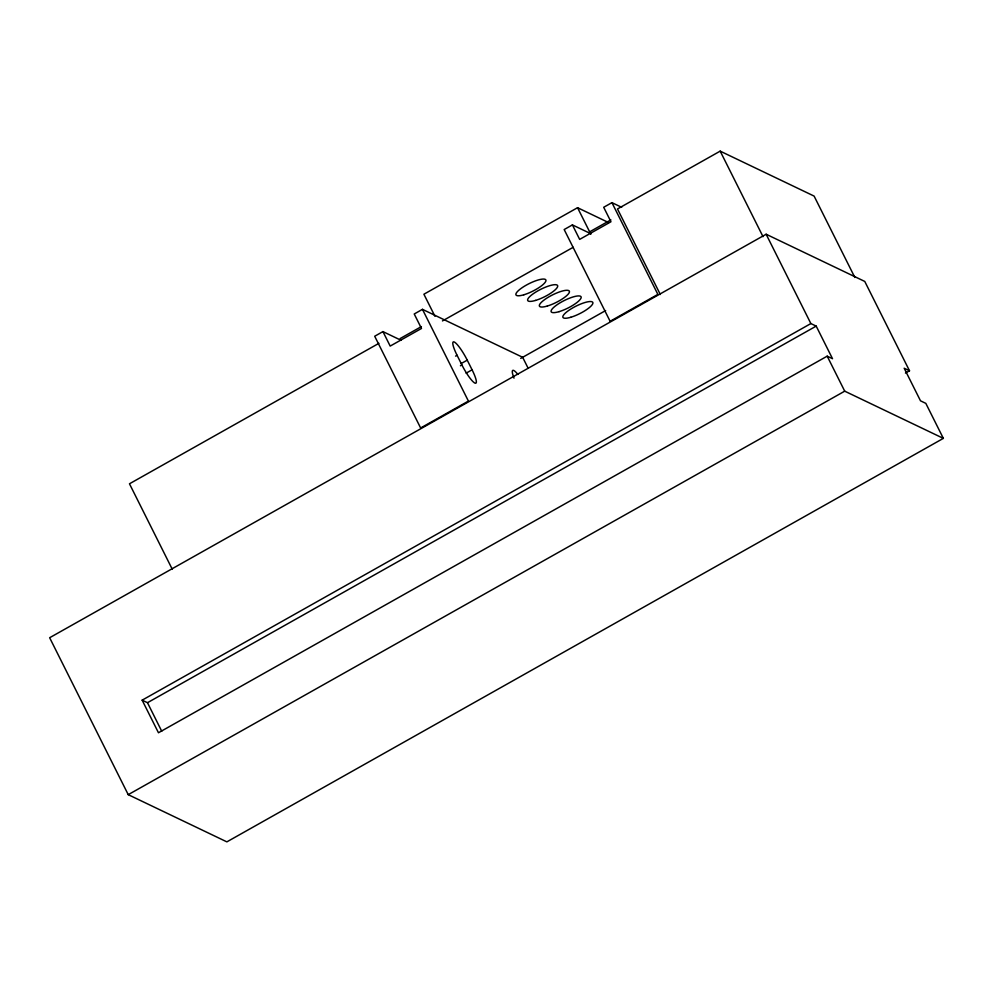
<?xml version="1.0" encoding="UTF-8"?>
<svg xmlns="http://www.w3.org/2000/svg" width="993" height="993" viewBox="0 0 993 993"><rect width="100%" height="100%" fill="white"/><g stroke="black" fill="none" stroke-linecap="round" stroke-linejoin="round"><path stroke-width="1.49" d="M608.299 222.42L577.554 207.698L423.899 294.226L434.959 316.295M382.938 331.6L374.696 336.242L420.635 427.983L468.411 401.085L422.459 309.344L414.23 313.987L421.479 328.472L390.187 346.085L382.938 331.6L401.023 340.264M572.415 224.902L564.173 229.544L610.112 321.285L657.875 294.387L611.936 202.646L603.694 207.276L610.956 221.762L579.664 239.387L572.415 224.902L590.5 233.554M378.904 343.33L129.475 483.79L172.31 569.337M854.874 277.494L814.111 196.093L720.186 151.135L617.485 208.964L660.32 294.499M400.167 338.539L421.392 326.585M589.643 231.841L610.869 219.887M442.456 320.925L573.197 247.294M455.576 356.115L457.065 355.283A18.122 3.351 60.6 0 1 454.298 342.026A18.122 3.351 60.6 0 1 467.244 360.149L472.085 369.806A18.122 3.351 60.6 0 1 474.853 383.062A18.122 3.351 60.6 0 1 461.906 364.94L457.065 355.283M461.273 363.512L467.244 360.149M460.417 365.772L461.906 364.94M466.114 373.169L472.085 369.806M520.729 358.386L605.643 310.561M909.501 370.774L864.766 281.441L766.137 234.236L49.65 637.729L128.234 794.661L226.863 841.865L943.35 438.372L925.824 403.369L920.499 400.812L904.176 368.229L909.501 370.774L905.442 373.058M142.148 700.164L810.871 323.569L816.196 326.114L832.519 358.709L827.194 356.164L158.47 732.76L142.148 700.164L147.473 702.709L161.747 731.233M147.473 702.709L816.196 326.114M128.234 794.661L844.72 391.168L943.35 438.372M611.936 202.646L621.68 207.301M422.459 309.344L522.653 357.294L528.139 368.254M766.137 234.236L810.871 323.569M827.194 356.164L844.72 391.168M720.186 151.135L763.021 236.669M577.554 207.698L590.847 234.249M514.026 378.147A18.122 3.351 60.6 0 1 517.862 374.386M547.329 306.03A16.732 4.195 -26.6 0 0 569.448 291.52A16.732 4.195 -26.6 0 0 546.349 298.434A16.732 4.195 -26.6 0 0 547.329 306.03M570.814 317.263A16.732 4.195 -26.6 0 0 592.92 302.766A16.732 4.195 -26.6 0 0 569.821 309.679A16.732 4.195 -26.6 0 0 570.814 317.263M559.071 311.653A16.732 4.195 -26.6 0 0 581.178 297.143A16.732 4.195 -26.6 0 0 558.091 304.057A16.732 4.195 -26.6 0 0 559.071 311.653M535.599 300.407A16.732 4.195 -26.6 0 0 557.706 285.91A16.732 4.195 -26.6 0 0 534.606 292.823A16.732 4.195 -26.6 0 0 535.599 300.407M523.857 294.784A16.732 4.195 -26.6 0 0 545.964 280.287A16.732 4.195 -26.6 0 0 522.864 287.2A16.732 4.195 -26.6 0 0 523.857 294.784"/></g></svg>
